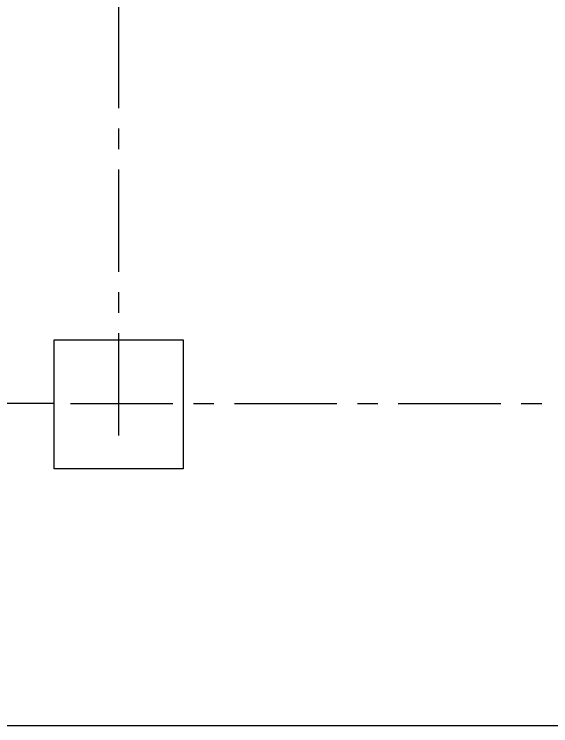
# Model space of a CAD drawing. Header units: millimetres. Extents: x -243837 to -5443, y 40 to 285140.
# Drawn here: x -199929 to -196188, y 10204 to 15170 of the extents above; entities that cross this region are included whole.
import ezdxf

# ---------------------------------------------------------------- set-up
doc = ezdxf.new("R2010")
doc.units = ezdxf.units.MM
doc.linetypes.add('CENTER', pattern=[50.8, 31.75, -6.35, 6.35, -6.35])
doc.layers.add('CEN', color=1, linetype='CENTER', lineweight=9)
doc.layers.add('R-OBJECT', color=2, linetype='Continuous', lineweight=20)
doc.styles.add('KA', font='romans.shx', dxfattribs={"width": 0.7})
doc.dimstyles.new('KAT', dxfattribs={"dimscale": 125, "dimtxt": 2.5, "dimasz": 2, "dimexe": 1, "dimexo": 0.06, "dimgap": 0.5, "dimtad": 1, "dimdec": 0, "dimzin": 0, "dimdsep": 46, "dimtxsty": 'KA', "dimcen": 1.5, "dimclrd": 1, "dimclre": 1, "dimclrt": 4, "dimadec": 0, "dimazin": 0, "dimtfac": 1, "dimtdec": 0, "dimtmove": 0, "dimatfit": 2, "dimfxl": 1.5, "dimtolj": 1, "dimtzin": 0, "dimarcsym": 0})

# ---------------------------------------------------------------- blocks, each defined once
blk = doc.blocks.new('*D1038')
at = {"color": 1, "lineweight": -2, "transparency": 16777216}
for p, q in [((1437.2, 10163.4), (655, 10163.4)), ((735, 10003.4), (735, 5823.4)), ((1437.2, 5663.4), (655, 5663.4))]:
    blk.add_line(p, q, dxfattribs=at)
at = {"color": 1, "transparency": 16777216}
for points in [[(708.4, 10003.4), (761.7, 10003.4), (735, 10163.4)], [(708.4, 5823.4), (761.7, 5823.4), (735, 5663.4)]]:
    blk.add_solid(points, dxfattribs=at)
at = {"layer": 'DEFPOINTS', "color": 0, "transparency": 16777216}
for p in [(1517.2, 10163.4), (735, 5663.4), (1517.2, 5663.4)]:
    blk.add_point(p, dxfattribs=at)
at = {"color": 2, "transparency": 16777216, "insert": (595, 7913.4), "char_height": 200, "attachment_point": 5, "rotation": 90, "style": 'KA'}
blk.add_mtext('\\A1;4500', dxfattribs=at)
blk = doc.blocks.new('*D1041')
at = {"color": 1, "lineweight": -2, "transparency": 16777216}
for p, q in [((1437.2, 5663.4), (655, 5663.4)), ((735, 5503.4), (735, 4323.4)), ((3936.1, 4163.4), (655, 4163.4))]:
    blk.add_line(p, q, dxfattribs=at)
at = {"color": 1, "transparency": 16777216}
for points in [[(708.4, 5503.4), (761.7, 5503.4), (735, 5663.4)], [(708.4, 4323.4), (761.7, 4323.4), (735, 4163.4)]]:
    blk.add_solid(points, dxfattribs=at)
at = {"layer": 'DEFPOINTS', "color": 0, "transparency": 16777216}
for p in [(1517.2, 5663.4), (735, 4163.4), (4016.1, 4163.4)]:
    blk.add_point(p, dxfattribs=at)
at = {"color": 2, "transparency": 16777216, "insert": (595, 4913.4), "char_height": 200, "attachment_point": 5, "rotation": 90, "style": 'KA'}
blk.add_mtext('\\A1;1500', dxfattribs=at)
blk = doc.blocks.new('26.349')
at = {"color": 6, "elevation": 47.4}
blk.add_lwpolyline([(1441.2, 5959.4), (2041.2, 5959.4), (2041.2, 5359.4), (1441.2, 5359.4)], close=True, dxfattribs=at)
at = {"layer": 'CEN', "color": 1, "ltscale": 15}
for p, q in [((1741.2, 5513.6, 47.4), (1741.2, 10163.4, 47.4)), ((1517.2, 5663.4, 47.4), (4241.2, 5663.4, 47.4))]:
    blk.add_line(p, q, dxfattribs=at)
for base, p1, p2, picture, middle in [((735, 5663.4, 47.4), (1517.2, 10163.4, 47.4), (1517.2, 5663.4, 47.4), '*D1038', (595, 7913.4, 47.4)), ((735, 4163.4, 47.4), (1517.2, 5663.4, 47.4), (4016.1, 4163.4, 47.4), '*D1041', (595, 4913.4, 47.4))]:
    dim = blk.add_linear_dim(base=base, p1=p1, p2=p2, angle=90, dimstyle='KAT', override={"dimscale": 80, "dimexo": 1, "dimclrt": 2, "dimfxl": 0.18, "dimarcsym": 1})
    dim.commit()
    dim.dimension.update_dxf_attribs({"geometry": picture, "text_midpoint": middle})

msp = doc.modelspace()

# ---------------------------------------------------------------- block references
at = {"layer": 'R-OBJECT', "ltscale": 10, "xscale": 1.5, "yscale": 1.5, "zscale": 1.5}
msp.add_blockref('26.349', (-201812.81, 3958.63, -23.71), dxfattribs=at)

doc.saveas('drawing.dxf')
